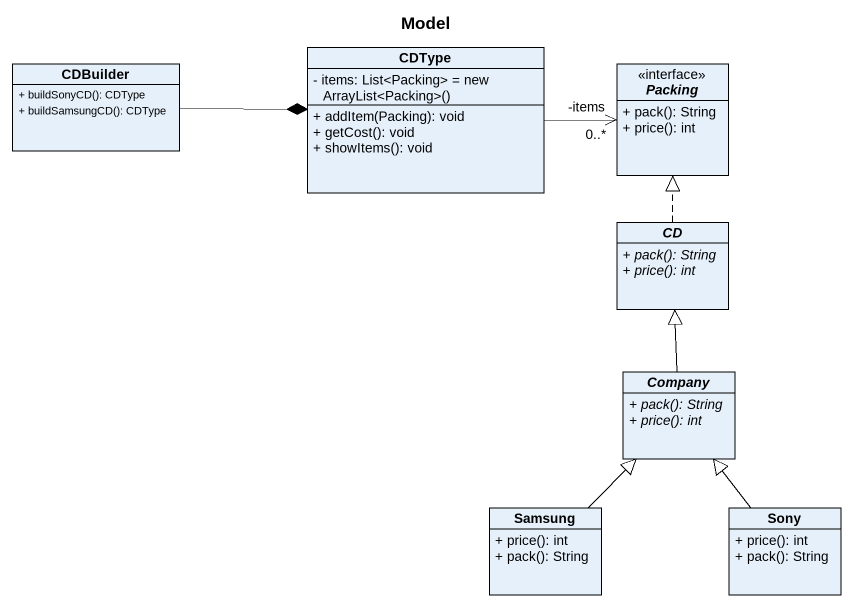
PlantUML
@startuml
title Model
hide circle
hide empty members
skinparam classAttributeIconSize 0
class CDBuilder {
  + buildSonyCD(): CDType
  + buildSamsungCD(): CDType
}
class CDType {
  {field} - items: List<Packing> = new ArrayList<Packing>()
  + addItem(Packing): void
  + getCost(): void
  + showItems(): void
}
interface Packing <<interface>> {
  + pack(): String
  + price(): int
}
abstract class CD {
  {abstract} + pack(): String
  {abstract} + price(): int
}
abstract class Company {
  {abstract} + pack(): String
  {abstract} + price(): int
}
class Samsung {
  + price(): int
  + pack(): String
}
class Sony {
  + price(): int
  + pack(): String
}
CDBuilder -right-* CDType
CDType -right-> "-items\n0..*" Packing
CD .up.|> Packing
Company -up-|> CD
Samsung -up-|> Company
Sony -up-|> Company
@enduml
